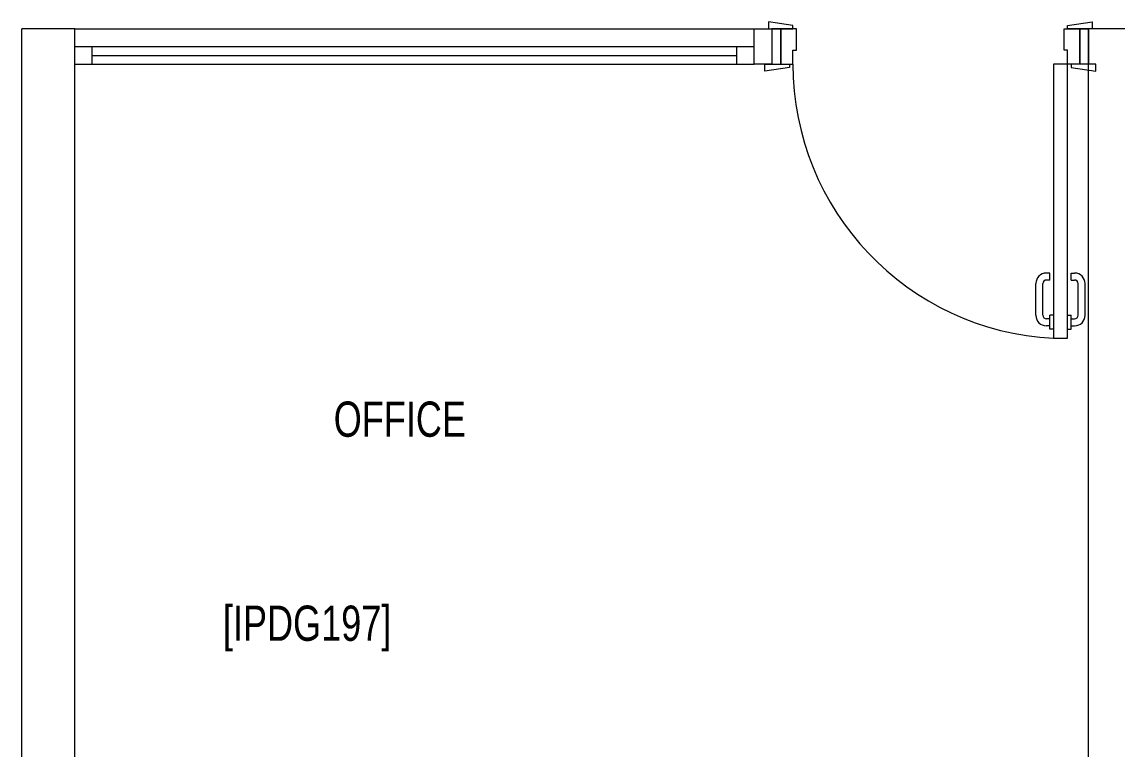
# Model space of a CAD drawing. Header units: metres. Extents: x -18745 to 220762, y -1579758 to -1356048.
# Drawn here: x 161807 to 164919, y -1453079 to -1451013 of the extents above; entities that cross this region are included whole.
import ezdxf

# ---------------------------------------------------------------- set-up
doc = ezdxf.new("R2010")
doc.units = ezdxf.units.M
doc.layers.get('0').update_dxf_attribs({"lineweight": 0})
for name, color, linetype, lineweight in [('A-100 - Copy$0$72_EGR_BASE_TEXT', 8, 'Continuous', 0), ('A-100 - Copy$0$Aluminum', 8, 'Continuous', 0), ('A-100 - Copy$0$Ola wall', 8, 'Continuous', 0), ('A-100 - Copy$0$Walls', 8, 'Continuous', 0), ('A-100 - Copy$0$Wooden Joinery', 8, 'Continuous', 0)]:
    doc.layers.add(name, color=color, linetype=linetype, lineweight=lineweight)
doc.styles.add('A-100 - Copy$0$X3G_ENTITY_2587EA', font='swisscl.ttf', dxfattribs={"height": 200})

# ---------------------------------------------------------------- blocks, each defined once
blk = doc.blocks.new('A-100 - Copy')
at = {"layer": 'A-100 - Copy$0$Aluminum'}
for p, q in [((161957.3, -1451032.7, 0), (163888.1, -1451032.7, 0)), ((161957.3, -1451082.7, 0), (163888.1, -1451082.7, 0)), ((162007.3, -1451132.7, 0), (162007.3, -1451082.7, 0)), ((163838.1, -1451132.7, 0), (163838.1, -1451082.7, 0)), ((161957.3, -1451132.7, 0), (163888.1, -1451132.7, 0)), ((162007.3, -1451107.7, 0), (163838.1, -1451107.7, 0))]:
    blk.add_line(p, q, dxfattribs=at)
at = {"layer": 'A-100 - Copy$0$Aluminum', "elevation": 0}
blk.add_lwpolyline([(163888.1, -1451032.7), (163938.1, -1451032.7), (163938.1, -1451132.7), (163888.1, -1451132.7)], close=True, dxfattribs=at)
at = {"layer": 'A-100 - Copy$0$Ola wall'}
blk.add_line((164988.1, -1451032.7, 0), (164838.1, -1451032.7, 0), dxfattribs=at)
at = {"layer": 'A-100 - Copy$0$Walls'}
for p, q in [((161957.3, -1451032.7, 0), (161807.3, -1451032.7, 0)), ((161807.3, -1455122.7, 0), (161807.3, -1451032.7, 0)), ((161957.3, -1454972.7, 0), (161957.3, -1451032.7, 0)), ((164838.1, -1454972.7, 0), (164838.1, -1451032.7, 0))]:
    blk.add_line(p, q, dxfattribs=at)
at = {"layer": 'A-100 - Copy$0$Wooden Joinery'}
for p, q in [((163998.1, -1451022.7, 0), (163928.1, -1451012.7, 0)), ((163928.1, -1451012.7, 0), (163928.1, -1451032.7, 0)), ((163928.1, -1451032.7, 0), (163998.1, -1451032.7, 0)), ((163963.1, -1451032.7, 0), (163938.1, -1451032.7, 0)), ((163938.1, -1451032.7, 0), (163938.1, -1451132.7, 0)), ((164008.1, -1451032.7, 0), (163963.1, -1451032.7, 0)), ((163963.1, -1451032.7, 0), (163963.1, -1451132.7, 0)), ((163963.1, -1451132.7, 0), (163963.1, -1451032.7, 0)), ((163998.1, -1451032.7, 0), (163998.1, -1451022.7, 0)), ((164008.1, -1451092.7, 0), (164008.1, -1451032.7, 0)), ((164768.1, -1451092.7, 0), (164768.1, -1451032.7, 0)), ((164768.1, -1451032.7, 0), (164813.1, -1451032.7, 0)), ((164778.1, -1451022.7, 0), (164848.1, -1451012.7, 0)), ((164778.1, -1451032.7, 0), (164778.1, -1451022.7, 0)), ((164848.1, -1451032.7, 0), (164778.1, -1451032.7, 0)), ((164813.1, -1451032.7, 0), (164813.1, -1451132.7, 0)), ((164813.1, -1451132.7, 0), (164813.1, -1451032.7, 0)), ((164813.1, -1451032.7, 0), (164838.1, -1451032.7, 0)), ((164838.1, -1451032.7, 0), (164838.1, -1451132.7, 0)), ((164848.1, -1451012.7, 0), (164848.1, -1451032.7, 0)), ((163998.1, -1451132.7, 0), (163998.1, -1451092.7, 0)), ((163998.1, -1451092.7, 0), (164008.1, -1451092.7, 0)), ((164778.1, -1451092.7, 0), (164768.1, -1451092.7, 0)), ((164778.1, -1451132.7, 0), (164778.1, -1451092.7, 0)), ((163918.1, -1451152.7, 0), (163918.1, -1451132.7, 0)), ((163918.1, -1451132.7, 0), (163988.1, -1451132.7, 0)), ((163938.1, -1451132.7, 0), (163963.1, -1451132.7, 0)), ((163963.1, -1451132.7, 0), (163998.1, -1451132.7, 0)), ((163988.1, -1451132.7, 0), (163988.1, -1451142.7, 0)), ((164738.1, -1451132.7, 0), (164738.1, -1451911.7, 0)), ((164778.1, -1451132.7, 0), (164738.1, -1451132.7, 0)), ((164778.1, -1451911.7, 0), (164778.1, -1451132.7, 0)), ((164813.1, -1451132.7, 0), (164778.1, -1451132.7, 0)), ((164788.1, -1451132.7, 0), (164788.1, -1451142.7, 0)), ((164858.1, -1451132.7, 0), (164788.1, -1451132.7, 0)), ((164838.1, -1451132.7, 0), (164813.1, -1451132.7, 0)), ((164858.1, -1451152.7, 0), (164858.1, -1451132.7, 0)), ((163988.1, -1451142.7, 0), (163918.1, -1451152.7, 0)), ((164788.1, -1451142.7, 0), (164858.1, -1451152.7, 0)), ((164728.1, -1451726.2, 0), (164718.1, -1451726.2, 0)), ((164728.1, -1451746.2, 0), (164728.1, -1451726.2, 0)), ((164788.1, -1451726.2, 0), (164798.1, -1451726.2, 0)), ((164788.1, -1451746.2, 0), (164788.1, -1451726.2, 0)), ((164688.1, -1451846.2, 0), (164688.1, -1451756.2, 0)), ((164708.1, -1451846.2, 0), (164708.1, -1451756.2, 0)), ((164728.1, -1451746.2, 0), (164718.1, -1451746.2, 0)), ((164788.1, -1451746.2, 0), (164798.1, -1451746.2, 0)), ((164808.1, -1451846.2, 0), (164808.1, -1451756.2, 0)), ((164828.1, -1451846.2, 0), (164828.1, -1451756.2, 0)), ((164728.1, -1451886.2, 0), (164728.1, -1451846.2, 0)), ((164738.1, -1451846.2, 0), (164728.1, -1451846.2, 0)), ((164778.1, -1451846.2, 0), (164788.1, -1451846.2, 0)), ((164788.1, -1451886.2, 0), (164788.1, -1451846.2, 0)), ((164728.1, -1451856.2, 0), (164718.1, -1451856.2, 0)), ((164728.1, -1451876.2, 0), (164718.1, -1451876.2, 0)), ((164788.1, -1451856.2, 0), (164798.1, -1451856.2, 0)), ((164788.1, -1451876.2, 0), (164798.1, -1451876.2, 0)), ((164738.1, -1451886.2, 0), (164728.1, -1451886.2, 0)), ((164738.1, -1451911.7, 0), (164778.1, -1451911.7, 0)), ((164778.1, -1451886.2, 0), (164788.1, -1451886.2, 0))]:
    blk.add_line(p, q, dxfattribs=at)
for centre, radius, start, end in [((164778.1, -1451132.7, 0), 780, 180, 267.0605), ((164718.1, -1451756.2, 0), 30, 90, 180), ((164798.1, -1451756.2, 0), 30, 0, 90), ((164718.1, -1451756.2, 0), 10, 90, 180), ((164798.1, -1451756.2, 0), 10, 0, 90), ((164718.1, -1451846.2, 0), 30, 180, 270), ((164718.1, -1451846.2, 0), 10, 180, 270), ((164798.1, -1451846.2, 0), 10, 270, 0), ((164798.1, -1451846.2, 0), 30, 270, 0)]:
    blk.add_arc(centre, radius, start, end, dxfattribs=at)
at = {"layer": 'A-100 - Copy$0$72_EGR_BASE_TEXT', "char_height": 100, "attachment_point": 2, "style": 'A-100 - Copy$0$X3G_ENTITY_2587EA'}
for s, insert in [('OFFICE', (162881.1, -1452091.4)), ('[IPDG197]', (162617.7, -1452671.3))]:
    blk.add_mtext(s, dxfattribs=dict(at, insert=insert))

msp = doc.modelspace()

# ---------------------------------------------------------------- block references
msp.add_blockref('A-100 - Copy', (0, 0))

doc.saveas('drawing.dxf')
